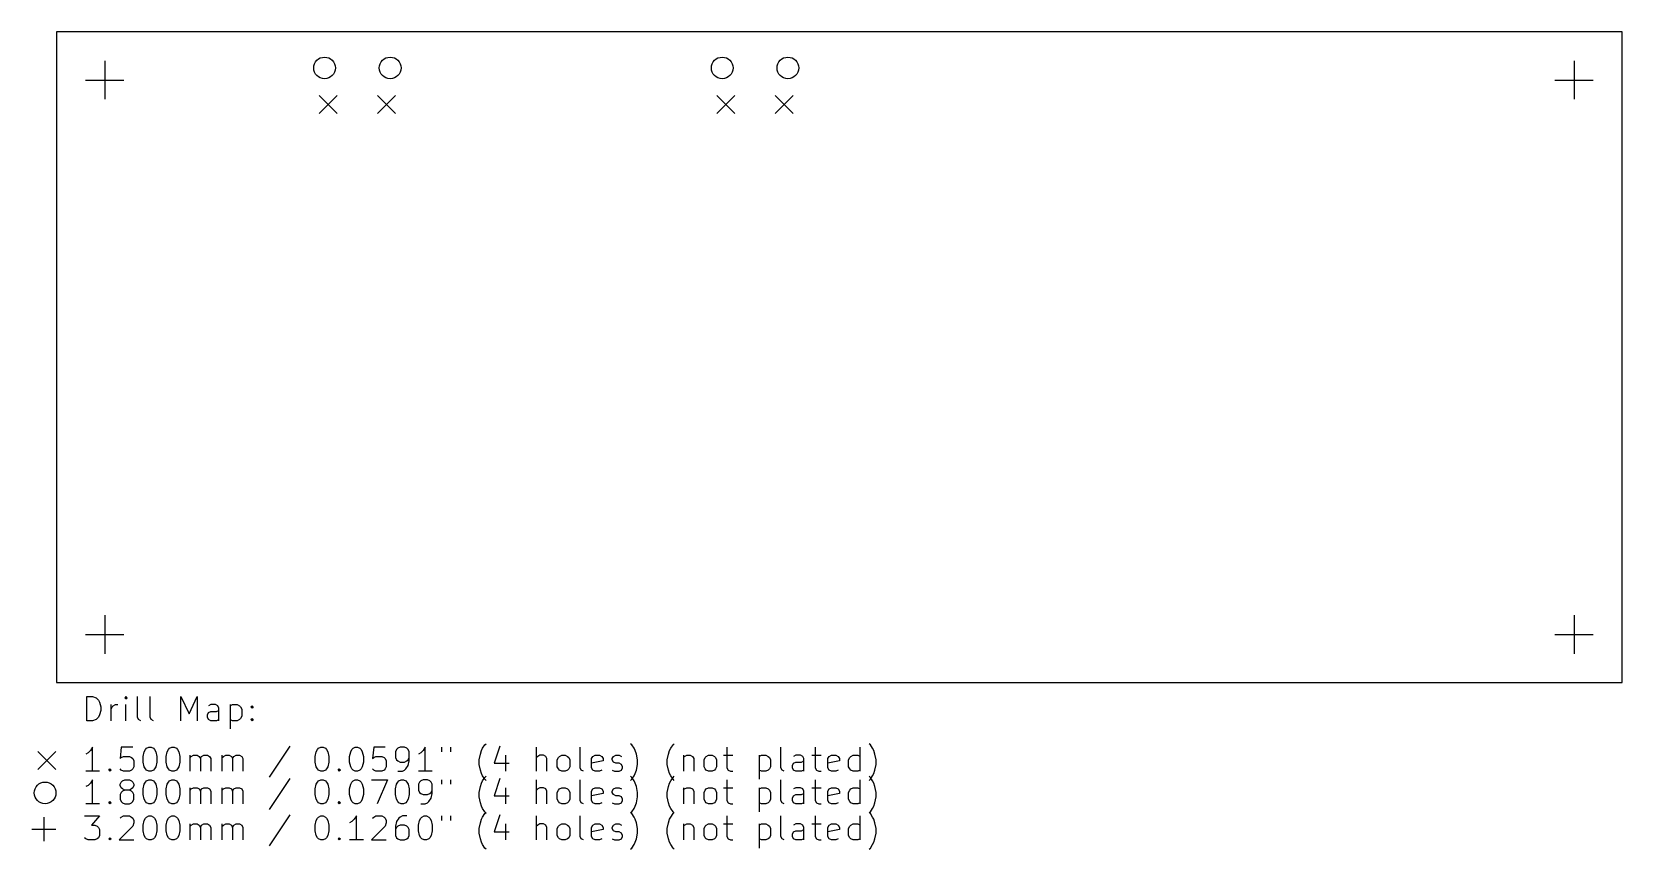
# Model space of a CAD drawing. Extents: x 67 to 199, y -123 to -55.
import ezdxf

# ---------------------------------------------------------------- set-up
doc = ezdxf.new("R2010")
doc.units = 0
doc.layers.add('BLACK', color=7, linetype='CONTINUOUS')

msp = doc.modelspace()

# ---------------------------------------------------------------- linework, layer by layer
at = {"layer": 'BLACK', "linetype": 'CONTINUOUS'}
for p, q in [((199, -55), (69, -55)), ((69, -55), (69, -109)), ((199, -109), (199, -55)), ((73, -57.4), (73, -60.6)), ((195, -57.4), (195, -60.6)), ((71.4, -59), (74.6, -59)), ((193.4, -59), (196.6, -59)), ((90.805, -60.28), (92.305, -61.78)), ((92.305, -60.28), (90.805, -61.78)), ((95.655, -60.28), (97.155, -61.78)), ((97.155, -60.28), (95.655, -61.78)), ((123.825, -60.28), (125.325, -61.78)), ((125.325, -60.28), (123.825, -61.78)), ((128.675, -60.28), (130.175, -61.78)), ((130.175, -60.28), (128.675, -61.78)), ((73, -103.4), (73, -106.6)), ((195, -103.4), (195, -106.6)), ((71.4, -105), (74.6, -105)), ((193.4, -105), (196.6, -105)), ((69, -109), (199, -109)), ((71.5262, -112.155), (71.5262, -110.155)), ((71.5262, -110.155), (72.0024, -110.155)), ((72.0024, -110.155), (72.2881, -110.25)), ((72.2881, -110.25), (72.4786, -110.44)), ((72.4786, -110.44), (72.5738, -110.631)), ((72.5738, -110.631), (72.669, -111.012)), ((73.5262, -112.155), (73.5262, -110.821)), ((73.6214, -111.012), (73.7167, -110.917)), ((73.7167, -110.917), (73.9071, -110.821)), ((73.9071, -110.821), (74.0976, -110.821)), ((74.7643, -110.155), (74.669, -110.25)), ((74.669, -110.25), (74.7643, -110.345)), ((74.8595, -110.25), (74.7643, -110.155)), ((74.7643, -110.155), (74.7643, -110.345)), ((74.7643, -110.345), (74.8595, -110.25)), ((74.7643, -112.155), (74.7643, -110.821)), ((75.7167, -111.869), (75.7167, -110.155)), ((76.7643, -111.869), (76.7643, -110.155)), ((79.3357, -112.155), (79.3357, -110.155)), ((79.3357, -110.155), (80.0024, -111.583)), ((80.0024, -111.583), (80.669, -110.155)), ((80.669, -110.155), (80.669, -112.155)), ((81.8119, -110.821), (81.6214, -110.917)), ((82.1929, -110.821), (81.8119, -110.821)), ((82.3833, -110.917), (82.1929, -110.821)), ((82.4786, -111.107), (82.3833, -110.917)), ((83.431, -110.821), (83.431, -112.821)), ((83.431, -110.917), (83.6214, -110.821)), ((83.6214, -110.821), (84.0024, -110.821)), ((84.0024, -110.821), (84.1929, -110.917)), ((84.1929, -110.917), (84.2881, -111.012)), ((85.1452, -111.012), (85.2405, -110.917)), ((85.2405, -110.917), (85.3357, -111.012)), ((85.2405, -110.917), (85.2405, -111.107)), ((72.0024, -112.155), (71.5262, -112.155)), ((72.2881, -112.06), (72.0024, -112.155)), ((72.4786, -111.869), (72.2881, -112.06)), ((72.5738, -111.679), (72.4786, -111.869)), ((72.669, -111.298), (72.5738, -111.679)), ((72.669, -111.012), (72.669, -111.298)), ((73.5262, -111.202), (73.6214, -111.012)), ((75.8119, -112.06), (75.7167, -111.869)), ((76.0024, -112.155), (75.8119, -112.06)), ((76.8595, -112.06), (76.7643, -111.869)), ((77.05, -112.155), (76.8595, -112.06)), ((81.5262, -111.679), (81.6214, -111.488)), ((81.5262, -111.869), (81.5262, -111.679)), ((81.6214, -112.06), (81.5262, -111.869)), ((81.6214, -111.488), (81.8119, -111.393)), ((81.8119, -112.155), (81.6214, -112.06)), ((81.8119, -111.393), (82.2881, -111.393)), ((82.2881, -112.155), (81.8119, -112.155)), ((82.2881, -111.393), (82.4786, -111.298)), ((82.4786, -112.06), (82.2881, -112.155)), ((82.4786, -112.155), (82.4786, -111.107)), ((83.6214, -112.155), (83.431, -112.06)), ((84.0024, -112.155), (83.6214, -112.155)), ((84.1929, -112.06), (84.0024, -112.155)), ((84.2881, -111.964), (84.1929, -112.06)), ((84.2881, -111.012), (84.3833, -111.202)), ((84.3833, -111.774), (84.2881, -111.964)), ((84.3833, -111.202), (84.3833, -111.774)), ((85.2405, -111.107), (85.1452, -111.012)), ((85.1452, -112.06), (85.2405, -111.964)), ((85.2405, -112.155), (85.1452, -112.06)), ((85.3357, -111.012), (85.2405, -111.107)), ((85.2405, -111.964), (85.3357, -112.06)), ((85.2405, -111.964), (85.2405, -112.155)), ((85.3357, -112.06), (85.2405, -112.155)), ((67.45, -114.7), (68.95, -116.2)), ((68.95, -114.7), (67.45, -116.2)), ((71.6214, -114.831), (71.431, -114.926)), ((71.8119, -114.64), (71.6214, -114.831)), ((72.0024, -114.355), (71.8119, -114.64)), ((72.0024, -116.355), (72.0024, -114.355)), ((74.3833, -114.355), (74.2881, -115.307)), ((75.3357, -114.355), (74.3833, -114.355)), ((76.1929, -115.117), (76.2881, -114.736)), ((76.2881, -114.736), (76.3833, -114.545)), ((76.3833, -114.545), (76.4786, -114.45)), ((76.4786, -114.45), (76.669, -114.355)), ((76.669, -114.355), (76.8595, -114.355)), ((76.8595, -114.355), (77.05, -114.45)), ((77.05, -114.45), (77.1452, -114.545)), ((77.1452, -114.545), (77.2405, -114.736)), ((77.2405, -114.736), (77.3357, -115.117)), ((78.0976, -115.117), (78.1929, -114.736)), ((78.1929, -114.736), (78.2881, -114.545)), ((78.2881, -114.545), (78.3833, -114.45)), ((78.3833, -114.45), (78.5738, -114.355)), ((78.5738, -114.355), (78.7643, -114.355)), ((78.7643, -114.355), (78.9548, -114.45)), ((78.9548, -114.45), (79.05, -114.545)), ((79.05, -114.545), (79.1452, -114.736)), ((79.1452, -114.736), (79.2405, -115.117)), ((88.3833, -114.26), (86.669, -116.831)), ((90.4786, -115.117), (90.5738, -114.736)), ((90.5738, -114.736), (90.669, -114.545)), ((90.669, -114.545), (90.7643, -114.45)), ((90.7643, -114.45), (90.9548, -114.355)), ((90.9548, -114.355), (91.1452, -114.355)), ((91.1452, -114.355), (91.3357, -114.45)), ((91.3357, -114.45), (91.431, -114.545)), ((91.431, -114.545), (91.5262, -114.736)), ((91.5262, -114.736), (91.6214, -115.117)), ((93.3357, -115.117), (93.431, -114.736)), ((93.431, -114.736), (93.5262, -114.545)), ((93.5262, -114.545), (93.6214, -114.45)), ((93.6214, -114.45), (93.8119, -114.355)), ((93.8119, -114.355), (94.0024, -114.355)), ((94.0024, -114.355), (94.1929, -114.45)), ((94.1929, -114.45), (94.2881, -114.545)), ((94.2881, -114.545), (94.3833, -114.736)), ((94.3833, -114.736), (94.4786, -115.117)), ((95.3357, -114.355), (95.2405, -115.307)), ((96.2881, -114.355), (95.3357, -114.355)), ((97.2405, -114.545), (97.1452, -114.736)), ((97.1452, -114.736), (97.1452, -115.212)), ((97.3357, -114.45), (97.2405, -114.545)), ((97.5262, -114.355), (97.3357, -114.45)), ((97.9071, -114.355), (97.5262, -114.355)), ((98.0976, -114.45), (97.9071, -114.355)), ((98.1929, -114.545), (98.0976, -114.45)), ((98.2881, -114.736), (98.1929, -114.545)), ((98.2881, -115.498), (98.2881, -114.736)), ((99.2405, -114.831), (99.05, -114.926)), ((99.431, -114.64), (99.2405, -114.831)), ((99.6214, -114.355), (99.431, -114.64)), ((99.6214, -116.355), (99.6214, -114.355)), ((100.955, -114.355), (100.955, -114.736)), ((101.717, -114.355), (101.717, -114.736)), ((104.193, -114.926), (104.288, -114.64)), ((104.288, -114.64), (104.383, -114.45)), ((104.383, -114.45), (104.574, -114.164)), ((104.574, -114.164), (104.669, -114.069)), ((105.812, -114.26), (105.336, -115.688)), ((108.86, -116.355), (108.86, -114.355)), ((112.479, -116.069), (112.479, -114.355)), ((116.764, -114.164), (116.669, -114.069)), ((116.955, -114.45), (116.764, -114.164)), ((117.05, -114.64), (116.955, -114.45)), ((117.145, -114.926), (117.05, -114.64)), ((119.812, -114.926), (119.907, -114.64)), ((119.907, -114.64), (120.002, -114.45)), ((120.002, -114.45), (120.193, -114.164)), ((120.193, -114.164), (120.288, -114.069)), ((124.669, -114.355), (124.669, -116.069)), ((129.145, -116.069), (129.145, -114.355)), ((132.002, -114.355), (132.002, -116.069)), ((135.717, -116.355), (135.717, -114.355)), ((136.574, -114.164), (136.479, -114.069)), ((136.764, -114.45), (136.574, -114.164)), ((136.86, -114.64), (136.764, -114.45)), ((136.955, -114.926), (136.86, -114.64)), ((73.3357, -116.26), (73.431, -116.164)), ((73.431, -116.164), (73.5262, -116.26)), ((73.431, -116.164), (73.431, -116.355)), ((74.2881, -115.307), (74.3833, -115.212)), ((74.3833, -116.26), (74.2881, -116.164)), ((74.3833, -115.212), (74.5738, -115.117)), ((74.5738, -115.117), (75.05, -115.117)), ((75.05, -115.117), (75.2405, -115.212)), ((75.2405, -115.212), (75.3357, -115.307)), ((75.3357, -116.164), (75.2405, -116.26)), ((75.3357, -115.307), (75.431, -115.498)), ((75.431, -115.974), (75.3357, -116.164)), ((75.431, -115.498), (75.431, -115.974)), ((76.1929, -115.593), (76.1929, -115.117)), ((76.2881, -115.974), (76.1929, -115.593)), ((76.3833, -116.164), (76.2881, -115.974)), ((76.4786, -116.26), (76.3833, -116.164)), ((77.1452, -116.164), (77.05, -116.26)), ((77.2405, -115.974), (77.1452, -116.164)), ((77.3357, -115.593), (77.2405, -115.974)), ((77.3357, -115.117), (77.3357, -115.593)), ((78.0976, -115.593), (78.0976, -115.117)), ((78.1929, -115.974), (78.0976, -115.593)), ((78.2881, -116.164), (78.1929, -115.974)), ((78.3833, -116.26), (78.2881, -116.164)), ((79.05, -116.164), (78.9548, -116.26)), ((79.1452, -115.974), (79.05, -116.164)), ((79.2405, -115.593), (79.1452, -115.974)), ((79.2405, -115.117), (79.2405, -115.593)), ((80.0976, -116.355), (80.0976, -115.021)), ((80.0976, -115.212), (80.1929, -115.117)), ((80.1929, -115.117), (80.3833, -115.021)), ((80.3833, -115.021), (80.669, -115.021)), ((80.669, -115.021), (80.8595, -115.117)), ((80.8595, -115.117), (80.9548, -115.307)), ((80.9548, -115.307), (81.05, -115.117)), ((80.9548, -115.307), (80.9548, -116.355)), ((81.05, -115.117), (81.2405, -115.021)), ((81.2405, -115.021), (81.5262, -115.021)), ((81.5262, -115.021), (81.7167, -115.117)), ((81.7167, -115.117), (81.8119, -115.307)), ((81.8119, -115.307), (81.8119, -116.355)), ((82.7643, -116.355), (82.7643, -115.021)), ((82.7643, -115.212), (82.8595, -115.117)), ((82.8595, -115.117), (83.05, -115.021)), ((83.05, -115.021), (83.3357, -115.021)), ((83.3357, -115.021), (83.5262, -115.117)), ((83.5262, -115.117), (83.6214, -115.307)), ((83.6214, -115.307), (83.7167, -115.117)), ((83.6214, -115.307), (83.6214, -116.355)), ((83.7167, -115.117), (83.9071, -115.021)), ((83.9071, -115.021), (84.1929, -115.021)), ((84.1929, -115.021), (84.3833, -115.117)), ((84.3833, -115.117), (84.4786, -115.307)), ((84.4786, -115.307), (84.4786, -116.355)), ((90.4786, -115.593), (90.4786, -115.117)), ((90.5738, -115.974), (90.4786, -115.593)), ((90.669, -116.164), (90.5738, -115.974)), ((90.7643, -116.26), (90.669, -116.164)), ((91.431, -116.164), (91.3357, -116.26)), ((91.5262, -115.974), (91.431, -116.164)), ((91.6214, -115.593), (91.5262, -115.974)), ((91.6214, -115.117), (91.6214, -115.593)), ((92.3833, -116.26), (92.4786, -116.164)), ((92.4786, -116.164), (92.5738, -116.26)), ((92.4786, -116.164), (92.4786, -116.355)), ((93.3357, -115.593), (93.3357, -115.117)), ((93.431, -115.974), (93.3357, -115.593)), ((93.5262, -116.164), (93.431, -115.974)), ((93.6214, -116.26), (93.5262, -116.164)), ((94.2881, -116.164), (94.1929, -116.26)), ((94.3833, -115.974), (94.2881, -116.164)), ((94.4786, -115.593), (94.3833, -115.974)), ((94.4786, -115.117), (94.4786, -115.593)), ((95.2405, -115.307), (95.3357, -115.212)), ((95.3357, -116.26), (95.2405, -116.164)), ((95.3357, -115.212), (95.5262, -115.117)), ((95.5262, -115.117), (96.0024, -115.117)), ((96.0024, -115.117), (96.1929, -115.212)), ((96.1929, -115.212), (96.2881, -115.307)), ((96.2881, -116.164), (96.1929, -116.26)), ((96.2881, -115.307), (96.3833, -115.498)), ((96.3833, -115.974), (96.2881, -116.164)), ((96.3833, -115.498), (96.3833, -115.974)), ((97.1452, -115.212), (97.2405, -115.402)), ((97.2405, -115.402), (97.3357, -115.498)), ((97.3357, -115.498), (97.5262, -115.593)), ((97.5262, -115.593), (97.9071, -115.593)), ((97.9071, -115.593), (98.0976, -115.498)), ((97.9071, -116.26), (98.0024, -116.164)), ((98.0024, -116.164), (98.1929, -115.879)), ((98.0976, -115.498), (98.1929, -115.402)), ((98.1929, -115.402), (98.2881, -115.212)), ((98.1929, -115.879), (98.2881, -115.498)), ((104.098, -115.402), (104.193, -114.926)), ((104.098, -115.783), (104.098, -115.402)), ((104.193, -116.26), (104.098, -115.783)), ((105.336, -115.688), (106.574, -115.688)), ((106.288, -115.021), (106.288, -116.355)), ((108.955, -115.117), (108.86, -115.212)), ((109.145, -115.021), (108.955, -115.117)), ((109.431, -115.021), (109.145, -115.021)), ((109.621, -115.117), (109.431, -115.021)), ((109.717, -115.307), (109.621, -115.117)), ((109.717, -116.355), (109.717, -115.307)), ((110.574, -115.402), (110.669, -115.212)), ((110.574, -115.974), (110.574, -115.402)), ((110.669, -116.164), (110.574, -115.974)), ((110.669, -115.212), (110.764, -115.117)), ((110.764, -116.26), (110.669, -116.164)), ((110.764, -115.117), (110.955, -115.021)), ((110.955, -115.021), (111.24, -115.021)), ((111.24, -115.021), (111.431, -115.117)), ((111.431, -115.117), (111.526, -115.212)), ((111.526, -116.164), (111.431, -116.26)), ((111.526, -115.212), (111.621, -115.402)), ((111.621, -115.974), (111.526, -116.164)), ((111.621, -115.402), (111.621, -115.974)), ((112.574, -116.26), (112.479, -116.069)), ((113.431, -115.307), (113.526, -115.117)), ((113.431, -116.069), (113.431, -115.307)), ((114.383, -115.498), (113.431, -115.688)), ((113.526, -116.26), (113.431, -116.069)), ((113.526, -115.117), (113.717, -115.021)), ((113.717, -115.021), (114.098, -115.021)), ((114.098, -115.021), (114.288, -115.117)), ((114.288, -115.117), (114.383, -115.307)), ((114.383, -115.307), (114.383, -115.498)), ((115.145, -115.307), (115.24, -115.117)), ((115.145, -115.402), (115.145, -115.307)), ((115.24, -115.593), (115.145, -115.402)), ((115.24, -115.117), (115.431, -115.021)), ((115.431, -115.688), (115.24, -115.593)), ((115.431, -115.021), (115.717, -115.021)), ((115.717, -115.688), (115.431, -115.688)), ((115.717, -115.021), (115.907, -115.117)), ((115.907, -115.783), (115.717, -115.688)), ((116.002, -115.974), (115.907, -115.783)), ((115.907, -116.26), (116.002, -116.069)), ((116.002, -116.069), (116.002, -115.974)), ((117.24, -115.402), (117.145, -114.926)), ((117.145, -116.26), (117.24, -115.783)), ((117.24, -115.783), (117.24, -115.402)), ((119.717, -115.402), (119.812, -114.926)), ((119.717, -115.783), (119.717, -115.402)), ((119.812, -116.26), (119.717, -115.783)), ((121.05, -115.021), (121.05, -116.355)), ((121.05, -115.212), (121.145, -115.117)), ((121.145, -115.117), (121.336, -115.021)), ((121.336, -115.021), (121.621, -115.021)), ((121.621, -115.021), (121.812, -115.117)), ((121.812, -115.117), (121.907, -115.307)), ((121.907, -115.307), (121.907, -116.355)), ((122.764, -115.402), (122.86, -115.212)), ((122.764, -115.974), (122.764, -115.402)), ((122.86, -116.164), (122.764, -115.974)), ((122.86, -115.212), (122.955, -115.117)), ((122.955, -116.26), (122.86, -116.164)), ((122.955, -115.117), (123.145, -115.021)), ((123.145, -115.021), (123.431, -115.021)), ((123.431, -115.021), (123.621, -115.117)), ((123.621, -115.117), (123.717, -115.212)), ((123.717, -116.164), (123.621, -116.26)), ((123.717, -115.212), (123.812, -115.402)), ((123.812, -115.974), (123.717, -116.164)), ((123.812, -115.402), (123.812, -115.974)), ((124.383, -115.021), (125.145, -115.021)), ((124.669, -116.069), (124.764, -116.26)), ((127.336, -115.021), (127.336, -117.021)), ((127.336, -115.117), (127.526, -115.021)), ((127.526, -115.021), (127.907, -115.021)), ((127.907, -115.021), (128.098, -115.117)), ((128.098, -115.117), (128.193, -115.212)), ((128.193, -116.164), (128.098, -116.26)), ((128.193, -115.212), (128.288, -115.402)), ((128.288, -115.974), (128.193, -116.164)), ((128.288, -115.402), (128.288, -115.974)), ((129.24, -116.26), (129.145, -116.069)), ((130.098, -115.879), (130.193, -115.688)), ((130.098, -116.069), (130.098, -115.879)), ((130.193, -116.26), (130.098, -116.069)), ((130.383, -115.021), (130.193, -115.117)), ((130.193, -115.688), (130.383, -115.593)), ((130.764, -115.021), (130.383, -115.021)), ((130.383, -115.593), (130.86, -115.593)), ((130.955, -115.117), (130.764, -115.021)), ((130.86, -115.593), (131.05, -115.498)), ((131.05, -115.307), (130.955, -115.117)), ((131.05, -116.355), (131.05, -115.307)), ((131.717, -115.021), (132.479, -115.021)), ((132.002, -116.069), (132.098, -116.26)), ((133.05, -115.307), (133.145, -115.117)), ((133.05, -116.069), (133.05, -115.307)), ((134.002, -115.498), (133.05, -115.688)), ((133.145, -116.26), (133.05, -116.069)), ((133.145, -115.117), (133.336, -115.021)), ((133.336, -115.021), (133.717, -115.021)), ((133.717, -115.021), (133.907, -115.117)), ((133.907, -115.117), (134.002, -115.307)), ((134.002, -115.307), (134.002, -115.498)), ((134.764, -115.402), (134.86, -115.212)), ((134.764, -115.974), (134.764, -115.402)), ((134.86, -116.164), (134.764, -115.974)), ((134.86, -115.212), (134.955, -115.117)), ((134.955, -116.26), (134.86, -116.164)), ((134.955, -115.117), (135.145, -115.021)), ((135.145, -115.021), (135.526, -115.021)), ((135.526, -115.021), (135.717, -115.117)), ((137.05, -115.402), (136.955, -114.926)), ((136.955, -116.26), (137.05, -115.783)), ((137.05, -115.783), (137.05, -115.402)), ((72.5738, -116.355), (71.431, -116.355)), ((71.8119, -117.34), (71.6214, -117.531)), ((72.0024, -117.055), (71.8119, -117.34)), ((72.0024, -119.055), (72.0024, -117.055)), ((73.431, -116.355), (73.3357, -116.26)), ((73.5262, -116.26), (73.431, -116.355)), ((74.2881, -117.436), (74.3833, -117.245)), ((74.2881, -117.531), (74.2881, -117.436)), ((74.5738, -116.355), (74.3833, -116.26)), ((74.3833, -117.245), (74.4786, -117.15)), ((74.4786, -117.15), (74.669, -117.055)), ((75.05, -116.355), (74.5738, -116.355)), ((74.669, -117.055), (75.05, -117.055)), ((75.2405, -116.26), (75.05, -116.355)), ((75.05, -117.055), (75.2405, -117.15)), ((75.2405, -117.15), (75.3357, -117.245)), ((75.3357, -117.245), (75.431, -117.436)), ((75.431, -117.436), (75.431, -117.531)), ((76.1929, -117.817), (76.2881, -117.436)), ((76.2881, -117.436), (76.3833, -117.245)), ((76.3833, -117.245), (76.4786, -117.15)), ((76.669, -116.355), (76.4786, -116.26)), ((76.4786, -117.15), (76.669, -117.055)), ((76.8595, -116.355), (76.669, -116.355)), ((76.669, -117.055), (76.8595, -117.055)), ((77.05, -116.26), (76.8595, -116.355)), ((76.8595, -117.055), (77.05, -117.15)), ((77.05, -117.15), (77.1452, -117.245)), ((77.1452, -117.245), (77.2405, -117.436)), ((77.2405, -117.436), (77.3357, -117.817)), ((78.0976, -117.817), (78.1929, -117.436)), ((78.1929, -117.436), (78.2881, -117.245)), ((78.2881, -117.245), (78.3833, -117.15)), ((78.5738, -116.355), (78.3833, -116.26)), ((78.3833, -117.15), (78.5738, -117.055)), ((78.7643, -116.355), (78.5738, -116.355)), ((78.5738, -117.055), (78.7643, -117.055)), ((78.9548, -116.26), (78.7643, -116.355)), ((78.7643, -117.055), (78.9548, -117.15)), ((78.9548, -117.15), (79.05, -117.245)), ((79.05, -117.245), (79.1452, -117.436)), ((79.1452, -117.436), (79.2405, -117.817)), ((88.3833, -116.96), (86.669, -119.531)), ((90.4786, -117.817), (90.5738, -117.436)), ((90.5738, -117.436), (90.669, -117.245)), ((90.669, -117.245), (90.7643, -117.15)), ((90.9548, -116.355), (90.7643, -116.26)), ((90.7643, -117.15), (90.9548, -117.055)), ((91.1452, -116.355), (90.9548, -116.355)), ((90.9548, -117.055), (91.1452, -117.055)), ((91.3357, -116.26), (91.1452, -116.355)), ((91.1452, -117.055), (91.3357, -117.15)), ((91.3357, -117.15), (91.431, -117.245)), ((91.431, -117.245), (91.5262, -117.436)), ((91.5262, -117.436), (91.6214, -117.817)), ((92.4786, -116.355), (92.3833, -116.26)), ((92.5738, -116.26), (92.4786, -116.355)), ((93.3357, -117.817), (93.431, -117.436)), ((93.431, -117.436), (93.5262, -117.245)), ((93.5262, -117.245), (93.6214, -117.15)), ((93.8119, -116.355), (93.6214, -116.26)), ((93.6214, -117.15), (93.8119, -117.055)), ((94.0024, -116.355), (93.8119, -116.355)), ((93.8119, -117.055), (94.0024, -117.055)), ((94.1929, -116.26), (94.0024, -116.355)), ((94.0024, -117.055), (94.1929, -117.15)), ((94.1929, -117.15), (94.2881, -117.245)), ((94.2881, -117.245), (94.3833, -117.436)), ((94.3833, -117.436), (94.4786, -117.817)), ((95.1452, -117.055), (96.4786, -117.055)), ((95.5262, -116.355), (95.3357, -116.26)), ((96.0024, -116.355), (95.5262, -116.355)), ((96.4786, -117.055), (95.6214, -119.055)), ((96.1929, -116.26), (96.0024, -116.355)), ((97.1452, -117.817), (97.2405, -117.436)), ((97.2405, -117.436), (97.3357, -117.245)), ((97.3357, -116.355), (97.7167, -116.355)), ((97.3357, -117.245), (97.431, -117.15)), ((97.431, -117.15), (97.6214, -117.055)), ((97.6214, -117.055), (97.8119, -117.055)), ((97.7167, -116.355), (97.9071, -116.26)), ((97.8119, -117.055), (98.0024, -117.15)), ((98.0024, -117.15), (98.0976, -117.245)), ((98.0976, -117.245), (98.1929, -117.436)), ((98.1929, -117.436), (98.2881, -117.817)), ((100.193, -116.355), (99.05, -116.355)), ((99.1452, -117.245), (99.05, -117.436)), ((99.05, -117.436), (99.05, -117.912)), ((99.2405, -117.15), (99.1452, -117.245)), ((99.431, -117.055), (99.2405, -117.15)), ((99.8119, -117.055), (99.431, -117.055)), ((100.002, -117.15), (99.8119, -117.055)), ((100.098, -117.245), (100.002, -117.15)), ((100.193, -117.436), (100.098, -117.245)), ((100.193, -118.198), (100.193, -117.436)), ((100.955, -117.055), (100.955, -117.436)), ((101.717, -117.055), (101.717, -117.436)), ((104.288, -116.545), (104.193, -116.26)), ((104.193, -117.626), (104.288, -117.34)), ((104.383, -116.736), (104.288, -116.545)), ((104.288, -117.34), (104.383, -117.15)), ((104.574, -117.021), (104.383, -116.736)), ((104.383, -117.15), (104.574, -116.864)), ((104.574, -116.864), (104.669, -116.769)), ((104.669, -117.117), (104.574, -117.021)), ((105.812, -116.96), (105.336, -118.388)), ((108.86, -119.055), (108.86, -117.055)), ((110.955, -116.355), (110.764, -116.26)), ((111.24, -116.355), (110.955, -116.355)), ((111.431, -116.26), (111.24, -116.355)), ((112.479, -118.769), (112.479, -117.055)), ((112.764, -116.355), (112.574, -116.26)), ((113.717, -116.355), (113.526, -116.26)), ((114.098, -116.355), (113.717, -116.355)), ((114.288, -116.26), (114.098, -116.355)), ((115.145, -116.26), (115.336, -116.355)), ((115.336, -116.355), (115.717, -116.355)), ((115.717, -116.355), (115.907, -116.26)), ((116.764, -116.864), (116.669, -116.769)), ((116.669, -117.117), (116.764, -117.021)), ((116.764, -117.021), (116.955, -116.736)), ((116.955, -117.15), (116.764, -116.864)), ((116.955, -116.736), (117.05, -116.545)), ((117.05, -117.34), (116.955, -117.15)), ((117.05, -116.545), (117.145, -116.26)), ((117.145, -117.626), (117.05, -117.34)), ((119.907, -116.545), (119.812, -116.26)), ((119.812, -117.626), (119.907, -117.34)), ((120.002, -116.736), (119.907, -116.545)), ((119.907, -117.34), (120.002, -117.15)), ((120.193, -117.021), (120.002, -116.736)), ((120.002, -117.15), (120.193, -116.864)), ((120.193, -116.864), (120.288, -116.769)), ((120.288, -117.117), (120.193, -117.021)), ((123.145, -116.355), (122.955, -116.26)), ((123.431, -116.355), (123.145, -116.355)), ((123.621, -116.26), (123.431, -116.355)), ((124.669, -117.055), (124.669, -118.769)), ((124.764, -116.26), (124.955, -116.355)), ((124.955, -116.355), (125.145, -116.355)), ((127.526, -116.355), (127.336, -116.26)), ((127.907, -116.355), (127.526, -116.355)), ((128.098, -116.26), (127.907, -116.355)), ((129.145, -118.769), (129.145, -117.055)), ((129.431, -116.355), (129.24, -116.26)), ((130.383, -116.355), (130.193, -116.26)), ((130.86, -116.355), (130.383, -116.355)), ((131.05, -116.26), (130.86, -116.355)), ((132.002, -117.055), (132.002, -118.769)), ((132.098, -116.26), (132.288, -116.355)), ((132.288, -116.355), (132.479, -116.355)), ((133.336, -116.355), (133.145, -116.26)), ((133.717, -116.355), (133.336, -116.355)), ((133.907, -116.26), (133.717, -116.355)), ((135.145, -116.355), (134.955, -116.26)), ((135.526, -116.355), (135.145, -116.355)), ((135.717, -116.26), (135.526, -116.355)), ((135.717, -119.055), (135.717, -117.055)), ((136.574, -116.864), (136.479, -116.769)), ((136.479, -117.117), (136.574, -117.021)), ((136.574, -117.021), (136.764, -116.736)), ((136.764, -117.15), (136.574, -116.864)), ((136.764, -116.736), (136.86, -116.545)), ((136.86, -117.34), (136.764, -117.15)), ((136.86, -116.545), (136.955, -116.26)), ((136.955, -117.626), (136.86, -117.34)), ((71.6214, -117.531), (71.431, -117.626)), ((74.3833, -117.721), (74.2881, -117.531)), ((74.3833, -118.102), (74.2881, -118.293)), ((74.2881, -118.293), (74.2881, -118.674)), ((74.2881, -118.674), (74.3833, -118.864)), ((74.4786, -117.817), (74.3833, -117.721)), ((74.4786, -118.007), (74.3833, -118.102)), ((74.669, -117.912), (74.4786, -117.817)), ((74.669, -117.912), (74.4786, -118.007)), ((75.05, -117.912), (74.669, -117.912)), ((75.2405, -117.817), (75.05, -117.912)), ((75.2405, -118.007), (75.05, -117.912)), ((75.3357, -117.721), (75.2405, -117.817)), ((75.3357, -118.102), (75.2405, -118.007)), ((75.431, -117.531), (75.3357, -117.721)), ((75.431, -118.293), (75.3357, -118.102)), ((75.3357, -118.864), (75.431, -118.674)), ((75.431, -118.674), (75.431, -118.293)), ((76.1929, -118.293), (76.1929, -117.817)), ((76.2881, -118.674), (76.1929, -118.293)), ((76.3833, -118.864), (76.2881, -118.674)), ((77.2405, -118.674), (77.1452, -118.864)), ((77.3357, -118.293), (77.2405, -118.674)), ((77.3357, -117.817), (77.3357, -118.293)), ((78.0976, -118.293), (78.0976, -117.817)), ((78.1929, -118.674), (78.0976, -118.293)), ((78.2881, -118.864), (78.1929, -118.674)), ((79.1452, -118.674), (79.05, -118.864)), ((79.2405, -118.293), (79.1452, -118.674)), ((79.2405, -117.817), (79.2405, -118.293)), ((80.0976, -119.055), (80.0976, -117.721)), ((80.0976, -117.912), (80.1929, -117.817)), ((80.1929, -117.817), (80.3833, -117.721)), ((80.3833, -117.721), (80.669, -117.721)), ((80.669, -117.721), (80.8595, -117.817)), ((80.8595, -117.817), (80.9548, -118.007)), ((80.9548, -118.007), (81.05, -117.817)), ((80.9548, -118.007), (80.9548, -119.055)), ((81.05, -117.817), (81.2405, -117.721)), ((81.2405, -117.721), (81.5262, -117.721)), ((81.5262, -117.721), (81.7167, -117.817)), ((81.7167, -117.817), (81.8119, -118.007)), ((81.8119, -118.007), (81.8119, -119.055)), ((82.7643, -119.055), (82.7643, -117.721)), ((82.7643, -117.912), (82.8595, -117.817)), ((82.8595, -117.817), (83.05, -117.721)), ((83.05, -117.721), (83.3357, -117.721)), ((83.3357, -117.721), (83.5262, -117.817)), ((83.5262, -117.817), (83.6214, -118.007)), ((83.6214, -118.007), (83.7167, -117.817)), ((83.6214, -118.007), (83.6214, -119.055)), ((83.7167, -117.817), (83.9071, -117.721)), ((83.9071, -117.721), (84.1929, -117.721)), ((84.1929, -117.721), (84.3833, -117.817)), ((84.3833, -117.817), (84.4786, -118.007)), ((84.4786, -118.007), (84.4786, -119.055)), ((90.4786, -118.293), (90.4786, -117.817)), ((90.5738, -118.674), (90.4786, -118.293)), ((90.669, -118.864), (90.5738, -118.674)), ((91.5262, -118.674), (91.431, -118.864)), ((91.6214, -118.293), (91.5262, -118.674)), ((91.6214, -117.817), (91.6214, -118.293)), ((93.3357, -118.293), (93.3357, -117.817)), ((93.431, -118.674), (93.3357, -118.293)), ((93.5262, -118.864), (93.431, -118.674)), ((94.3833, -118.674), (94.2881, -118.864)), ((94.4786, -118.293), (94.3833, -118.674)), ((94.4786, -117.817), (94.4786, -118.293)), ((97.1452, -118.293), (97.1452, -117.817)), ((97.2405, -118.674), (97.1452, -118.293)), ((97.3357, -118.864), (97.2405, -118.674)), ((98.1929, -118.674), (98.0976, -118.864)), ((98.2881, -118.293), (98.1929, -118.674)), ((98.2881, -117.817), (98.2881, -118.293)), ((99.05, -117.912), (99.1452, -118.102)), ((99.1452, -118.102), (99.2405, -118.198)), ((99.2405, -118.198), (99.431, -118.293)), ((99.431, -118.293), (99.8119, -118.293)), ((99.8119, -118.293), (100.002, -118.198)), ((99.9071, -118.864), (100.098, -118.579)), ((100.002, -118.198), (100.098, -118.102)), ((100.098, -118.102), (100.193, -117.912)), ((100.098, -118.579), (100.193, -118.198)), ((104.098, -118.102), (104.193, -117.626)), ((104.098, -118.483), (104.098, -118.102)), ((104.193, -118.96), (104.098, -118.483)), ((105.336, -118.388), (106.574, -118.388)), ((106.288, -117.721), (106.288, -119.055)), ((108.955, -117.817), (108.86, -117.912)), ((109.145, -117.721), (108.955, -117.817)), ((109.431, -117.721), (109.145, -117.721)), ((109.621, -117.817), (109.431, -117.721)), ((109.717, -118.007), (109.621, -117.817)), ((109.717, -119.055), (109.717, -118.007)), ((110.574, -118.102), (110.669, -117.912)), ((110.574, -118.674), (110.574, -118.102)), ((110.669, -118.864), (110.574, -118.674)), ((110.669, -117.912), (110.764, -117.817)), ((110.764, -117.817), (110.955, -117.721)), ((110.955, -117.721), (111.24, -117.721)), ((111.24, -117.721), (111.431, -117.817)), ((111.431, -117.817), (111.526, -117.912)), ((111.526, -117.912), (111.621, -118.102)), ((111.621, -118.674), (111.526, -118.864)), ((111.621, -118.102), (111.621, -118.674)), ((112.574, -118.96), (112.479, -118.769)), ((113.431, -118.007), (113.526, -117.817)), ((113.431, -118.769), (113.431, -118.007)), ((114.383, -118.198), (113.431, -118.388)), ((113.526, -118.96), (113.431, -118.769)), ((113.526, -117.817), (113.717, -117.721)), ((113.717, -117.721), (114.098, -117.721)), ((114.098, -117.721), (114.288, -117.817)), ((114.288, -117.817), (114.383, -118.007)), ((114.383, -118.007), (114.383, -118.198)), ((115.145, -118.007), (115.24, -117.817)), ((115.145, -118.102), (115.145, -118.007)), ((115.24, -118.293), (115.145, -118.102)), ((115.24, -117.817), (115.431, -117.721)), ((115.431, -118.388), (115.24, -118.293)), ((115.431, -117.721), (115.717, -117.721)), ((115.717, -118.388), (115.431, -118.388)), ((115.717, -117.721), (115.907, -117.817)), ((115.907, -118.483), (115.717, -118.388)), ((116.002, -118.674), (115.907, -118.483)), ((115.907, -118.96), (116.002, -118.769)), ((116.002, -118.769), (116.002, -118.674)), ((117.24, -118.102), (117.145, -117.626)), ((117.145, -118.96), (117.24, -118.483)), ((117.24, -118.483), (117.24, -118.102)), ((119.717, -118.102), (119.812, -117.626)), ((119.717, -118.483), (119.717, -118.102)), ((119.812, -118.96), (119.717, -118.483)), ((121.05, -117.721), (121.05, -119.055)), ((121.05, -117.912), (121.145, -117.817)), ((121.145, -117.817), (121.336, -117.721)), ((121.336, -117.721), (121.621, -117.721)), ((121.621, -117.721), (121.812, -117.817)), ((121.812, -117.817), (121.907, -118.007)), ((121.907, -118.007), (121.907, -119.055)), ((122.764, -118.102), (122.86, -117.912)), ((122.764, -118.674), (122.764, -118.102)), ((122.86, -118.864), (122.764, -118.674)), ((122.86, -117.912), (122.955, -117.817)), ((122.955, -117.817), (123.145, -117.721)), ((123.145, -117.721), (123.431, -117.721)), ((123.431, -117.721), (123.621, -117.817)), ((123.621, -117.817), (123.717, -117.912)), ((123.717, -117.912), (123.812, -118.102)), ((123.812, -118.674), (123.717, -118.864)), ((123.812, -118.102), (123.812, -118.674)), ((124.383, -117.721), (125.145, -117.721)), ((124.669, -118.769), (124.764, -118.96)), ((127.336, -117.721), (127.336, -119.721)), ((127.336, -117.817), (127.526, -117.721)), ((127.526, -117.721), (127.907, -117.721)), ((127.907, -117.721), (128.098, -117.817)), ((128.098, -117.817), (128.193, -117.912)), ((128.193, -117.912), (128.288, -118.102)), ((128.288, -118.674), (128.193, -118.864)), ((128.288, -118.102), (128.288, -118.674)), ((129.24, -118.96), (129.145, -118.769)), ((130.098, -118.579), (130.193, -118.388)), ((130.098, -118.769), (130.098, -118.579)), ((130.193, -118.96), (130.098, -118.769)), ((130.383, -117.721), (130.193, -117.817)), ((130.193, -118.388), (130.383, -118.293)), ((130.764, -117.721), (130.383, -117.721)), ((130.383, -118.293), (130.86, -118.293)), ((130.955, -117.817), (130.764, -117.721)), ((130.86, -118.293), (131.05, -118.198)), ((131.05, -118.007), (130.955, -117.817)), ((131.05, -119.055), (131.05, -118.007)), ((131.717, -117.721), (132.479, -117.721)), ((132.002, -118.769), (132.098, -118.96)), ((133.05, -118.007), (133.145, -117.817)), ((133.05, -118.769), (133.05, -118.007)), ((134.002, -118.198), (133.05, -118.388)), ((133.145, -118.96), (133.05, -118.769)), ((133.145, -117.817), (133.336, -117.721)), ((133.336, -117.721), (133.717, -117.721)), ((133.717, -117.721), (133.907, -117.817)), ((133.907, -117.817), (134.002, -118.007)), ((134.002, -118.007), (134.002, -118.198)), ((134.764, -118.102), (134.86, -117.912)), ((134.764, -118.674), (134.764, -118.102)), ((134.86, -118.864), (134.764, -118.674)), ((134.86, -117.912), (134.955, -117.817)), ((134.955, -117.817), (135.145, -117.721)), ((135.145, -117.721), (135.526, -117.721)), ((135.526, -117.721), (135.717, -117.817)), ((137.05, -118.102), (136.955, -117.626)), ((136.955, -118.96), (137.05, -118.483)), ((137.05, -118.483), (137.05, -118.102)), ((67.95, -120.15), (67.95, -122.15)), ((71.3357, -120.055), (72.5738, -120.055)), ((72.5738, -119.055), (71.431, -119.055)), ((72.5738, -120.055), (71.9071, -120.817)), ((73.3357, -118.96), (73.431, -118.864)), ((73.431, -119.055), (73.3357, -118.96)), ((73.431, -118.864), (73.5262, -118.96)), ((73.431, -118.864), (73.431, -119.055)), ((73.5262, -118.96), (73.431, -119.055)), ((74.2881, -120.245), (74.3833, -120.15)), ((74.3833, -118.864), (74.4786, -118.96)), ((74.3833, -120.15), (74.5738, -120.055)), ((74.4786, -118.96), (74.669, -119.055)), ((74.5738, -120.055), (75.05, -120.055)), ((74.669, -119.055), (75.05, -119.055)), ((75.05, -119.055), (75.2405, -118.96)), ((75.05, -120.055), (75.2405, -120.15)), ((75.2405, -118.96), (75.3357, -118.864)), ((75.2405, -120.15), (75.3357, -120.245)), ((76.4786, -118.96), (76.3833, -118.864)), ((76.3833, -120.245), (76.4786, -120.15)), ((76.669, -119.055), (76.4786, -118.96)), ((76.4786, -120.15), (76.669, -120.055)), ((76.8595, -119.055), (76.669, -119.055)), ((76.669, -120.055), (76.8595, -120.055)), ((77.05, -118.96), (76.8595, -119.055)), ((76.8595, -120.055), (77.05, -120.15)), ((77.1452, -118.864), (77.05, -118.96)), ((77.05, -120.15), (77.1452, -120.245)), ((78.3833, -118.96), (78.2881, -118.864)), ((78.2881, -120.245), (78.3833, -120.15)), ((78.5738, -119.055), (78.3833, -118.96)), ((78.3833, -120.15), (78.5738, -120.055)), ((78.7643, -119.055), (78.5738, -119.055)), ((78.5738, -120.055), (78.7643, -120.055)), ((78.9548, -118.96), (78.7643, -119.055)), ((78.7643, -120.055), (78.9548, -120.15)), ((79.05, -118.864), (78.9548, -118.96)), ((78.9548, -120.15), (79.05, -120.245)), ((88.3833, -119.96), (86.669, -122.531)), ((90.7643, -118.96), (90.669, -118.864)), ((90.669, -120.245), (90.7643, -120.15)), ((90.9548, -119.055), (90.7643, -118.96)), ((90.7643, -120.15), (90.9548, -120.055)), ((91.1452, -119.055), (90.9548, -119.055)), ((90.9548, -120.055), (91.1452, -120.055)), ((91.3357, -118.96), (91.1452, -119.055)), ((91.1452, -120.055), (91.3357, -120.15)), ((91.431, -118.864), (91.3357, -118.96)), ((91.3357, -120.15), (91.431, -120.245)), ((92.3833, -118.96), (92.4786, -118.864)), ((92.4786, -119.055), (92.3833, -118.96)), ((92.4786, -118.864), (92.5738, -118.96)), ((92.4786, -118.864), (92.4786, -119.055)), ((92.5738, -118.96), (92.4786, -119.055)), ((93.6214, -118.96), (93.5262, -118.864)), ((93.8119, -119.055), (93.6214, -118.96)), ((93.9071, -120.055), (93.7167, -120.34)), ((94.0024, -119.055), (93.8119, -119.055)), ((93.9071, -122.055), (93.9071, -120.055)), ((94.1929, -118.96), (94.0024, -119.055)), ((94.2881, -118.864), (94.1929, -118.96)), ((95.2405, -120.245), (95.3357, -120.15)), ((95.3357, -120.15), (95.5262, -120.055)), ((95.5262, -120.055), (96.0024, -120.055)), ((96.0024, -120.055), (96.1929, -120.15)), ((96.1929, -120.15), (96.2881, -120.245)), ((97.431, -118.96), (97.3357, -118.864)), ((97.6214, -119.055), (97.431, -118.96)), ((97.5262, -120.15), (97.431, -120.245)), ((97.7167, -120.055), (97.5262, -120.15)), ((97.8119, -119.055), (97.6214, -119.055)), ((98.0976, -120.055), (97.7167, -120.055)), ((98.0024, -118.96), (97.8119, -119.055)), ((98.0976, -118.864), (98.0024, -118.96)), ((99.2405, -119.055), (99.6214, -119.055)), ((99.2405, -120.245), (99.3357, -120.15)), ((99.3357, -120.15), (99.5262, -120.055)), ((99.5262, -120.055), (99.7167, -120.055)), ((99.6214, -119.055), (99.8119, -118.96)), ((99.7167, -120.055), (99.9071, -120.15)), ((99.8119, -118.96), (99.9071, -118.864)), ((99.9071, -120.15), (100.002, -120.245)), ((100.955, -120.055), (100.955, -120.436)), ((101.717, -120.055), (101.717, -120.436)), ((104.288, -119.245), (104.193, -118.96)), ((104.383, -119.436), (104.288, -119.245)), ((104.288, -120.34), (104.383, -120.15)), ((104.574, -119.721), (104.383, -119.436)), ((104.383, -120.15), (104.574, -119.864)), ((104.669, -119.817), (104.574, -119.721)), ((104.574, -119.864), (104.669, -119.769)), ((105.812, -119.96), (105.336, -121.388)), ((108.86, -122.055), (108.86, -120.055)), ((110.764, -118.96), (110.669, -118.864)), ((110.955, -119.055), (110.764, -118.96)), ((111.24, -119.055), (110.955, -119.055)), ((111.431, -118.96), (111.24, -119.055)), ((111.526, -118.864), (111.431, -118.96)), ((112.479, -121.769), (112.479, -120.055)), ((112.764, -119.055), (112.574, -118.96)), ((113.717, -119.055), (113.526, -118.96)), ((114.098, -119.055), (113.717, -119.055)), ((114.288, -118.96), (114.098, -119.055)), ((115.145, -118.96), (115.336, -119.055)), ((115.336, -119.055), (115.717, -119.055)), ((115.717, -119.055), (115.907, -118.96)), ((116.669, -119.817), (116.764, -119.721)), ((116.764, -119.864), (116.669, -119.769)), ((116.764, -119.721), (116.955, -119.436)), ((116.955, -120.15), (116.764, -119.864)), ((116.955, -119.436), (117.05, -119.245)), ((117.05, -120.34), (116.955, -120.15)), ((117.05, -119.245), (117.145, -118.96)), ((119.907, -119.245), (119.812, -118.96)), ((120.002, -119.436), (119.907, -119.245)), ((119.907, -120.34), (120.002, -120.15)), ((120.193, -119.721), (120.002, -119.436)), ((120.002, -120.15), (120.193, -119.864)), ((120.288, -119.817), (120.193, -119.721)), ((120.193, -119.864), (120.288, -119.769)), ((122.955, -118.96), (122.86, -118.864)), ((123.145, -119.055), (122.955, -118.96)), ((123.431, -119.055), (123.145, -119.055)), ((123.621, -118.96), (123.431, -119.055)), ((123.717, -118.864), (123.621, -118.96)), ((124.669, -120.055), (124.669, -121.769)), ((124.764, -118.96), (124.955, -119.055)), ((124.955, -119.055), (125.145, -119.055)), ((127.526, -119.055), (127.336, -118.96)), ((127.907, -119.055), (127.526, -119.055)), ((128.098, -118.96), (127.907, -119.055)), ((128.193, -118.864), (128.098, -118.96)), ((129.145, -121.769), (129.145, -120.055)), ((129.431, -119.055), (129.24, -118.96)), ((130.383, -119.055), (130.193, -118.96)), ((130.86, -119.055), (130.383, -119.055)), ((131.05, -118.96), (130.86, -119.055)), ((132.002, -120.055), (132.002, -121.769)), ((132.098, -118.96), (132.288, -119.055)), ((132.288, -119.055), (132.479, -119.055)), ((133.336, -119.055), (133.145, -118.96)), ((133.717, -119.055), (133.336, -119.055)), ((133.907, -118.96), (133.717, -119.055)), ((134.955, -118.96), (134.86, -118.864)), ((135.145, -119.055), (134.955, -118.96)), ((135.526, -119.055), (135.145, -119.055)), ((135.717, -118.96), (135.526, -119.055)), ((135.717, -122.055), (135.717, -120.055)), ((136.479, -119.817), (136.574, -119.721)), ((136.574, -119.864), (136.479, -119.769)), ((136.574, -119.721), (136.764, -119.436)), ((136.764, -120.15), (136.574, -119.864)), ((136.764, -119.436), (136.86, -119.245)), ((136.86, -120.34), (136.764, -120.15)), ((136.86, -119.245), (136.955, -118.96)), ((66.95, -121.15), (68.95, -121.15)), ((71.9071, -120.817), (72.1929, -120.817)), ((72.1929, -120.817), (72.3833, -120.912)), ((72.3833, -120.912), (72.4786, -121.007)), ((72.4786, -121.007), (72.5738, -121.198)), ((72.5738, -121.198), (72.5738, -121.674)), ((75.3357, -120.912), (74.1929, -122.055)), ((75.3357, -120.245), (75.431, -120.436)), ((75.431, -120.626), (75.3357, -120.912)), ((75.431, -120.436), (75.431, -120.626)), ((76.1929, -120.817), (76.2881, -120.436)), ((76.1929, -121.293), (76.1929, -120.817)), ((76.2881, -121.674), (76.1929, -121.293)), ((76.2881, -120.436), (76.3833, -120.245)), ((77.1452, -120.245), (77.2405, -120.436)), ((77.2405, -120.436), (77.3357, -120.817)), ((77.3357, -121.293), (77.2405, -121.674)), ((77.3357, -120.817), (77.3357, -121.293)), ((78.0976, -120.817), (78.1929, -120.436)), ((78.0976, -121.293), (78.0976, -120.817)), ((78.1929, -121.674), (78.0976, -121.293)), ((78.1929, -120.436), (78.2881, -120.245)), ((79.05, -120.245), (79.1452, -120.436)), ((79.1452, -120.436), (79.2405, -120.817)), ((79.2405, -121.293), (79.1452, -121.674)), ((79.2405, -120.817), (79.2405, -121.293)), ((80.0976, -122.055), (80.0976, -120.721)), ((80.0976, -120.912), (80.1929, -120.817)), ((80.1929, -120.817), (80.3833, -120.721)), ((80.3833, -120.721), (80.669, -120.721)), ((80.669, -120.721), (80.8595, -120.817)), ((80.8595, -120.817), (80.9548, -121.007)), ((80.9548, -121.007), (81.05, -120.817)), ((80.9548, -121.007), (80.9548, -122.055)), ((81.05, -120.817), (81.2405, -120.721)), ((81.2405, -120.721), (81.5262, -120.721)), ((81.5262, -120.721), (81.7167, -120.817)), ((81.7167, -120.817), (81.8119, -121.007)), ((81.8119, -121.007), (81.8119, -122.055)), ((82.7643, -122.055), (82.7643, -120.721)), ((82.7643, -120.912), (82.8595, -120.817)), ((82.8595, -120.817), (83.05, -120.721)), ((83.05, -120.721), (83.3357, -120.721)), ((83.3357, -120.721), (83.5262, -120.817)), ((83.5262, -120.817), (83.6214, -121.007)), ((83.6214, -121.007), (83.7167, -120.817)), ((83.6214, -121.007), (83.6214, -122.055)), ((83.7167, -120.817), (83.9071, -120.721)), ((83.9071, -120.721), (84.1929, -120.721)), ((84.1929, -120.721), (84.3833, -120.817)), ((84.3833, -120.817), (84.4786, -121.007)), ((84.4786, -121.007), (84.4786, -122.055)), ((90.4786, -120.817), (90.5738, -120.436)), ((90.4786, -121.293), (90.4786, -120.817)), ((90.5738, -121.674), (90.4786, -121.293)), ((90.5738, -120.436), (90.669, -120.245)), ((91.431, -120.245), (91.5262, -120.436)), ((91.5262, -120.436), (91.6214, -120.817)), ((91.6214, -121.293), (91.5262, -121.674)), ((91.6214, -120.817), (91.6214, -121.293)), ((93.5262, -120.531), (93.3357, -120.626)), ((93.7167, -120.34), (93.5262, -120.531)), ((96.2881, -120.912), (95.1452, -122.055)), ((96.2881, -120.245), (96.3833, -120.436)), ((96.3833, -120.626), (96.2881, -120.912)), ((96.3833, -120.436), (96.3833, -120.626)), ((97.2405, -120.531), (97.1452, -120.912)), ((97.1452, -120.912), (97.1452, -121.674)), ((97.2405, -121.007), (97.1452, -121.198)), ((97.431, -120.245), (97.2405, -120.531)), ((97.3357, -120.912), (97.2405, -121.007)), ((97.5262, -120.817), (97.3357, -120.912)), ((97.9071, -120.817), (97.5262, -120.817)), ((98.0976, -120.912), (97.9071, -120.817)), ((98.1929, -121.007), (98.0976, -120.912)), ((98.2881, -121.198), (98.1929, -121.007)), ((98.2881, -121.674), (98.2881, -121.198)), ((99.05, -120.817), (99.1452, -120.436)), ((99.05, -121.293), (99.05, -120.817)), ((99.1452, -121.674), (99.05, -121.293)), ((99.1452, -120.436), (99.2405, -120.245)), ((100.002, -120.245), (100.098, -120.436)), ((100.098, -120.436), (100.193, -120.817)), ((100.193, -121.293), (100.098, -121.674)), ((100.193, -120.817), (100.193, -121.293)), ((104.098, -121.102), (104.193, -120.626)), ((104.098, -121.483), (104.098, -121.102)), ((104.193, -121.96), (104.098, -121.483)), ((104.193, -120.626), (104.288, -120.34)), ((105.336, -121.388), (106.574, -121.388)), ((106.288, -120.721), (106.288, -122.055)), ((108.955, -120.817), (108.86, -120.912)), ((109.145, -120.721), (108.955, -120.817)), ((109.431, -120.721), (109.145, -120.721)), ((109.621, -120.817), (109.431, -120.721)), ((109.717, -121.007), (109.621, -120.817)), ((109.717, -122.055), (109.717, -121.007)), ((110.574, -121.102), (110.669, -120.912)), ((110.574, -121.674), (110.574, -121.102)), ((110.669, -120.912), (110.764, -120.817)), ((110.764, -120.817), (110.955, -120.721)), ((110.955, -120.721), (111.24, -120.721)), ((111.24, -120.721), (111.431, -120.817)), ((111.431, -120.817), (111.526, -120.912)), ((111.526, -120.912), (111.621, -121.102)), ((111.621, -121.102), (111.621, -121.674)), ((113.431, -121.007), (113.526, -120.817)), ((113.431, -121.769), (113.431, -121.007)), ((114.383, -121.198), (113.431, -121.388)), ((113.526, -120.817), (113.717, -120.721)), ((113.717, -120.721), (114.098, -120.721)), ((114.098, -120.721), (114.288, -120.817)), ((114.288, -120.817), (114.383, -121.007)), ((114.383, -121.007), (114.383, -121.198)), ((115.145, -121.007), (115.24, -120.817)), ((115.145, -121.102), (115.145, -121.007)), ((115.24, -121.293), (115.145, -121.102)), ((115.24, -120.817), (115.431, -120.721)), ((115.431, -121.388), (115.24, -121.293)), ((115.431, -120.721), (115.717, -120.721)), ((115.717, -121.388), (115.431, -121.388)), ((115.717, -120.721), (115.907, -120.817)), ((115.907, -121.483), (115.717, -121.388)), ((116.002, -121.674), (115.907, -121.483)), ((117.145, -120.626), (117.05, -120.34)), ((117.24, -121.102), (117.145, -120.626)), ((117.145, -121.96), (117.24, -121.483)), ((117.24, -121.483), (117.24, -121.102)), ((119.717, -121.102), (119.812, -120.626)), ((119.717, -121.483), (119.717, -121.102)), ((119.812, -121.96), (119.717, -121.483)), ((119.812, -120.626), (119.907, -120.34)), ((121.05, -120.721), (121.05, -122.055)), ((121.05, -120.912), (121.145, -120.817)), ((121.145, -120.817), (121.336, -120.721)), ((121.336, -120.721), (121.621, -120.721)), ((121.621, -120.721), (121.812, -120.817)), ((121.812, -120.817), (121.907, -121.007)), ((121.907, -121.007), (121.907, -122.055)), ((122.764, -121.102), (122.86, -120.912)), ((122.764, -121.674), (122.764, -121.102)), ((122.86, -120.912), (122.955, -120.817)), ((122.955, -120.817), (123.145, -120.721)), ((123.145, -120.721), (123.431, -120.721)), ((123.431, -120.721), (123.621, -120.817)), ((123.621, -120.817), (123.717, -120.912)), ((123.717, -120.912), (123.812, -121.102)), ((123.812, -121.102), (123.812, -121.674)), ((124.383, -120.721), (125.145, -120.721)), ((127.336, -120.721), (127.336, -122.721)), ((127.336, -120.817), (127.526, -120.721)), ((127.526, -120.721), (127.907, -120.721)), ((127.907, -120.721), (128.098, -120.817)), ((128.098, -120.817), (128.193, -120.912)), ((128.193, -120.912), (128.288, -121.102)), ((128.288, -121.102), (128.288, -121.674)), ((130.098, -121.579), (130.193, -121.388)), ((130.383, -120.721), (130.193, -120.817)), ((130.193, -121.388), (130.383, -121.293)), ((130.764, -120.721), (130.383, -120.721)), ((130.383, -121.293), (130.86, -121.293)), ((130.955, -120.817), (130.764, -120.721)), ((130.86, -121.293), (131.05, -121.198)), ((131.05, -121.007), (130.955, -120.817)), ((131.05, -122.055), (131.05, -121.007)), ((131.717, -120.721), (132.479, -120.721)), ((133.05, -121.007), (133.145, -120.817)), ((133.05, -121.769), (133.05, -121.007)), ((134.002, -121.198), (133.05, -121.388)), ((133.145, -120.817), (133.336, -120.721)), ((133.336, -120.721), (133.717, -120.721)), ((133.717, -120.721), (133.907, -120.817)), ((133.907, -120.817), (134.002, -121.007)), ((134.002, -121.007), (134.002, -121.198)), ((134.764, -121.102), (134.86, -120.912)), ((134.764, -121.674), (134.764, -121.102)), ((134.86, -120.912), (134.955, -120.817)), ((134.955, -120.817), (135.145, -120.721)), ((135.145, -120.721), (135.526, -120.721)), ((135.526, -120.721), (135.717, -120.817)), ((136.955, -120.626), (136.86, -120.34)), ((137.05, -121.102), (136.955, -120.626)), ((136.955, -121.96), (137.05, -121.483)), ((137.05, -121.483), (137.05, -121.102)), ((71.431, -121.96), (71.3357, -121.864)), ((71.6214, -122.055), (71.431, -121.96)), ((72.1929, -122.055), (71.6214, -122.055)), ((72.3833, -121.96), (72.1929, -122.055)), ((72.4786, -121.864), (72.3833, -121.96)), ((72.5738, -121.674), (72.4786, -121.864)), ((73.3357, -121.96), (73.431, -121.864)), ((73.431, -122.055), (73.3357, -121.96)), ((73.431, -121.864), (73.5262, -121.96)), ((73.431, -121.864), (73.431, -122.055)), ((73.5262, -121.96), (73.431, -122.055)), ((74.1929, -122.055), (75.431, -122.055)), ((76.3833, -121.864), (76.2881, -121.674)), ((76.4786, -121.96), (76.3833, -121.864)), ((76.669, -122.055), (76.4786, -121.96)), ((76.8595, -122.055), (76.669, -122.055)), ((77.05, -121.96), (76.8595, -122.055)), ((77.1452, -121.864), (77.05, -121.96)), ((77.2405, -121.674), (77.1452, -121.864)), ((78.2881, -121.864), (78.1929, -121.674)), ((78.3833, -121.96), (78.2881, -121.864)), ((78.5738, -122.055), (78.3833, -121.96)), ((78.7643, -122.055), (78.5738, -122.055)), ((78.9548, -121.96), (78.7643, -122.055)), ((79.05, -121.864), (78.9548, -121.96)), ((79.1452, -121.674), (79.05, -121.864)), ((90.669, -121.864), (90.5738, -121.674)), ((90.7643, -121.96), (90.669, -121.864)), ((90.9548, -122.055), (90.7643, -121.96)), ((91.1452, -122.055), (90.9548, -122.055)), ((91.3357, -121.96), (91.1452, -122.055)), ((91.431, -121.864), (91.3357, -121.96)), ((91.5262, -121.674), (91.431, -121.864)), ((92.3833, -121.96), (92.4786, -121.864)), ((92.4786, -122.055), (92.3833, -121.96)), ((92.4786, -121.864), (92.5738, -121.96)), ((92.4786, -121.864), (92.4786, -122.055)), ((92.5738, -121.96), (92.4786, -122.055)), ((94.4786, -122.055), (93.3357, -122.055)), ((95.1452, -122.055), (96.3833, -122.055)), ((97.1452, -121.674), (97.2405, -121.864)), ((97.2405, -121.864), (97.3357, -121.96)), ((97.3357, -121.96), (97.5262, -122.055)), ((97.5262, -122.055), (97.9071, -122.055)), ((97.9071, -122.055), (98.0976, -121.96)), ((98.0976, -121.96), (98.1929, -121.864)), ((98.1929, -121.864), (98.2881, -121.674)), ((99.2405, -121.864), (99.1452, -121.674)), ((99.3357, -121.96), (99.2405, -121.864)), ((99.5262, -122.055), (99.3357, -121.96)), ((99.7167, -122.055), (99.5262, -122.055)), ((99.9071, -121.96), (99.7167, -122.055)), ((100.002, -121.864), (99.9071, -121.96)), ((100.098, -121.674), (100.002, -121.864)), ((104.288, -122.245), (104.193, -121.96)), ((104.383, -122.436), (104.288, -122.245)), ((104.574, -122.721), (104.383, -122.436)), ((104.669, -122.817), (104.574, -122.721)), ((110.669, -121.864), (110.574, -121.674)), ((110.764, -121.96), (110.669, -121.864)), ((110.955, -122.055), (110.764, -121.96)), ((111.24, -122.055), (110.955, -122.055)), ((111.431, -121.96), (111.24, -122.055)), ((111.526, -121.864), (111.431, -121.96)), ((111.621, -121.674), (111.526, -121.864)), ((112.574, -121.96), (112.479, -121.769)), ((112.764, -122.055), (112.574, -121.96)), ((113.526, -121.96), (113.431, -121.769)), ((113.717, -122.055), (113.526, -121.96)), ((114.098, -122.055), (113.717, -122.055)), ((114.288, -121.96), (114.098, -122.055)), ((115.145, -121.96), (115.336, -122.055)), ((115.336, -122.055), (115.717, -122.055)), ((115.717, -122.055), (115.907, -121.96)), ((115.907, -121.96), (116.002, -121.769)), ((116.002, -121.769), (116.002, -121.674)), ((116.669, -122.817), (116.764, -122.721)), ((116.764, -122.721), (116.955, -122.436)), ((116.955, -122.436), (117.05, -122.245)), ((117.05, -122.245), (117.145, -121.96)), ((119.907, -122.245), (119.812, -121.96)), ((120.002, -122.436), (119.907, -122.245)), ((120.193, -122.721), (120.002, -122.436)), ((120.288, -122.817), (120.193, -122.721)), ((122.86, -121.864), (122.764, -121.674)), ((122.955, -121.96), (122.86, -121.864)), ((123.145, -122.055), (122.955, -121.96)), ((123.431, -122.055), (123.145, -122.055)), ((123.621, -121.96), (123.431, -122.055)), ((123.717, -121.864), (123.621, -121.96)), ((123.812, -121.674), (123.717, -121.864)), ((124.669, -121.769), (124.764, -121.96)), ((124.764, -121.96), (124.955, -122.055)), ((124.955, -122.055), (125.145, -122.055)), ((127.526, -122.055), (127.336, -121.96)), ((127.907, -122.055), (127.526, -122.055)), ((128.098, -121.96), (127.907, -122.055)), ((128.193, -121.864), (128.098, -121.96)), ((128.288, -121.674), (128.193, -121.864)), ((129.24, -121.96), (129.145, -121.769)), ((129.431, -122.055), (129.24, -121.96)), ((130.098, -121.769), (130.098, -121.579)), ((130.193, -121.96), (130.098, -121.769)), ((130.383, -122.055), (130.193, -121.96)), ((130.86, -122.055), (130.383, -122.055)), ((131.05, -121.96), (130.86, -122.055)), ((132.002, -121.769), (132.098, -121.96)), ((132.098, -121.96), (132.288, -122.055)), ((132.288, -122.055), (132.479, -122.055)), ((133.145, -121.96), (133.05, -121.769)), ((133.336, -122.055), (133.145, -121.96)), ((133.717, -122.055), (133.336, -122.055)), ((133.907, -121.96), (133.717, -122.055)), ((134.86, -121.864), (134.764, -121.674)), ((134.955, -121.96), (134.86, -121.864)), ((135.145, -122.055), (134.955, -121.96)), ((135.526, -122.055), (135.145, -122.055)), ((135.717, -121.96), (135.526, -122.055)), ((136.479, -122.817), (136.574, -122.721)), ((136.574, -122.721), (136.764, -122.436)), ((136.764, -122.436), (136.86, -122.245)), ((136.86, -122.245), (136.955, -121.96))]:
    msp.add_line(p, q, dxfattribs=at)
at = {"layer": 'BLACK'}
for centre in [(91.255, -58), (96.705, -58), (124.275, -58), (129.725, -58), (68.05, -118.15)]:
    msp.add_circle(centre, 0.9, dxfattribs=at)

doc.saveas('drawing.dxf')
